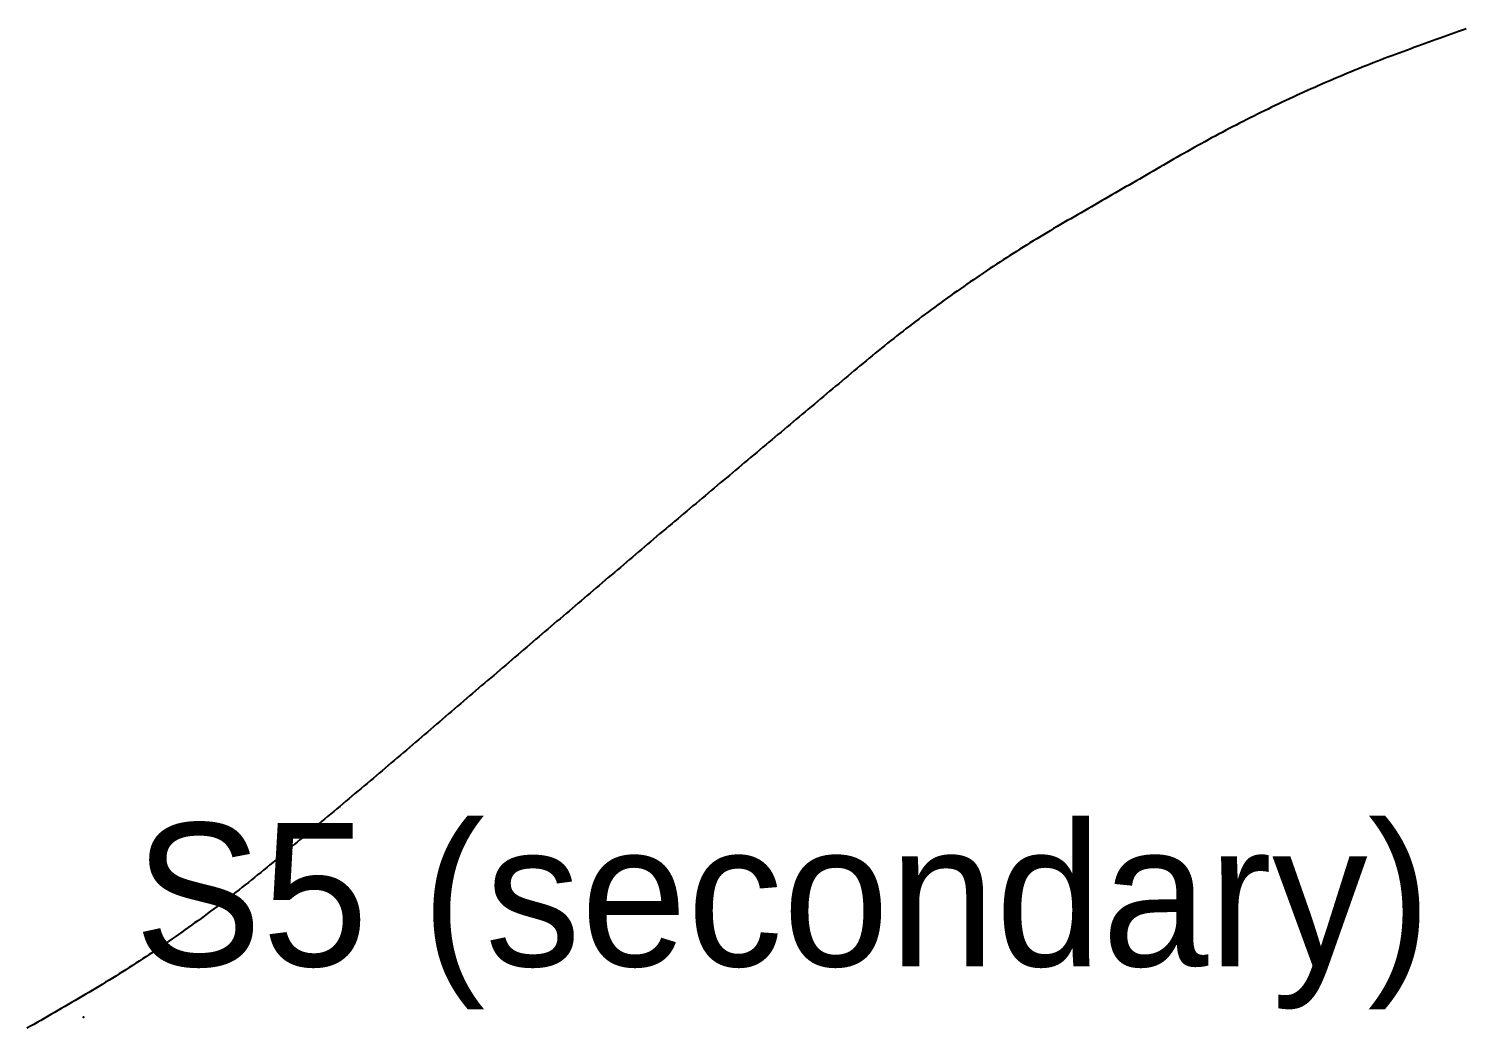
# Model space of a CAD drawing. Header units: metres. Extents: x 457876 to 584660, y 126427 to 241224.
# Drawn here: x 508896 to 517922, y 132025 to 138315 of the extents above; entities that cross this region are included whole.
import ezdxf

# ---------------------------------------------------------------- set-up
doc = ezdxf.new("R2010")
doc.units = ezdxf.units.M
for name, color, linetype in [('AT_GRADE', 3, 'CONTINUOUS'), ('CUTTING', 34, 'CONTINUOUS'), ('EMBANKMENT', 42, 'CONTINUOUS'), ('GROUND_CL', 8, 'CONTINUOUS'), ('RAIL_CL', 1, 'CONTINUOUS'), ('STATIONS', 7, 'CONTINUOUS'), ('VIADUCT', 5, 'CONTINUOUS')]:
    doc.layers.add(name, color=color, linetype=linetype)

msp = doc.modelspace()

# ---------------------------------------------------------------- linework, layer by layer
at = {"layer": 'AT_GRADE'}
for points in [[(517915.964, 138306.773, 82.888), (517892.545, 138298.248, 82.717), (517869.126, 138289.724, 82.545), (517845.708, 138281.199, 82.372), (517822.289, 138272.675, 82.199), (517798.871, 138264.151, 82.024), (517775.453, 138255.626, 81.849), (517752.035, 138247.102, 81.673), (517728.617, 138238.577, 81.496), (517705.199, 138230.053, 81.319), (517681.781, 138221.529, 81.14)], [(516426.413, 137674.599, 70.817), (516404.39, 137662.942, 70.631), (516382.399, 137651.223, 70.446), (516360.44, 137639.444, 70.261), (516338.511, 137627.61, 70.076), (516316.613, 137615.719, 69.892), (516294.751, 137603.762, 69.709), (516272.924, 137591.743, 69.526), (516251.127, 137579.668, 69.343), (516229.365, 137567.531, 69.162), (516207.64, 137555.329, 68.981), (516185.945, 137543.073, 68.8), (516164.277, 137530.769, 68.621), (516142.644, 137518.405, 68.442), (516121.05, 137505.971, 68.264), (516099.469, 137493.518, 68.086), (516077.89, 137481.059, 67.909), (516056.311, 137468.601, 67.734)], [(513495.293, 135664.918, 55.488), (513476.194, 135648.891, 55.46), (513457.097, 135632.863, 55.433), (513438, 135616.834, 55.405), (513418.903, 135600.804, 55.378), (513399.807, 135584.774, 55.352), (513380.712, 135568.742, 55.325), (513361.617, 135552.71, 55.299), (513342.522, 135536.677, 55.273), (513323.428, 135520.643, 55.247), (513304.335, 135504.608, 55.221), (513285.241, 135488.573, 55.195), (513266.149, 135472.536, 55.169), (513247.057, 135456.499, 55.144), (513227.965, 135440.461, 55.118), (513208.873, 135424.423, 55.093), (513189.782, 135408.383, 55.067), (513170.692, 135392.344, 55.041), (513151.601, 135376.303, 55.015)], [(513094.332, 135328.178, 54.937), (513075.243, 135312.136, 54.911), (513056.153, 135296.093, 54.884), (513037.064, 135280.049, 54.857)], [(511005.71, 133549.89, 47.153), (510986.608, 133533.862, 47.029)], [(510910.203, 133469.75, 46.526), (510891.102, 133453.723, 46.399), (510872.001, 133437.695, 46.272), (510852.9, 133421.667, 46.143)]]:
    msp.add_polyline3d(points, dxfattribs=at)
at = {"layer": 'CUTTING'}
for points in [[(517658.364, 138213.005, 80.962), (517634.946, 138204.48, 80.782), (517611.529, 138195.956, 80.602), (517588.112, 138187.432, 80.421), (517564.695, 138178.908, 80.24), (517541.287, 138170.358, 80.057), (517517.906, 138161.737, 79.875), (517494.544, 138153.065, 79.692), (517471.205, 138144.328, 79.508), (517447.892, 138135.524, 79.324), (517424.602, 138126.661, 79.139), (517401.335, 138117.736, 78.954), (517378.091, 138108.753, 78.768), (517354.876, 138099.694, 78.582), (517331.686, 138090.572, 78.395), (517308.522, 138081.385, 78.208), (517285.381, 138072.141, 78.021), (517262.264, 138062.834, 77.833), (517239.175, 138053.46, 77.645), (517216.108, 138044.031, 77.456), (517193.069, 138034.537, 77.268), (517170.057, 138024.975, 77.079), (517147.074, 138015.345, 76.889), (517124.116, 138005.654, 76.7), (517101.183, 137995.905, 76.51), (517078.274, 137986.099, 76.32), (517055.393, 137976.228, 76.13), (517032.543, 137966.287, 75.939), (517009.716, 137956.294, 75.749), (516986.921, 137946.226, 75.558), (516964.152, 137936.099, 75.368), (516941.409, 137925.914, 75.177), (516918.695, 137915.666, 74.986), (516896.011, 137905.352, 74.795), (516873.355, 137894.976, 74.604), (516850.722, 137884.549, 74.413), (516828.12, 137874.056, 74.223), (516805.554, 137863.486, 74.032), (516783.01, 137852.868, 73.841), (516760.5, 137842.179, 73.65), (516738.017, 137831.433, 73.46), (516715.561, 137820.63, 73.269), (516693.136, 137809.765, 73.079), (516670.738, 137798.841, 72.889), (516648.374, 137787.851, 72.699), (516626.036, 137776.807, 72.51), (516603.735, 137765.687, 72.32), (516581.46, 137754.516, 72.131), (516559.218, 137743.279, 71.943), (516537.007, 137731.982, 71.754), (516514.823, 137720.631, 71.566), (516492.671, 137709.217, 71.378), (516470.549, 137697.746, 71.191), (516448.467, 137686.2, 71.004)], [(513017.976, 135264.005, 54.83), (512998.887, 135247.961, 54.803), (512979.798, 135231.917, 54.775), (512960.71, 135215.872, 54.747), (512941.621, 135199.827, 54.718), (512922.532, 135183.782, 54.69), (512903.444, 135167.737, 54.66), (512884.374, 135151.669, 54.631), (512865.332, 135135.568, 54.6), (512846.333, 135119.416, 54.57), (512827.334, 135103.265, 54.538), (512808.335, 135087.113, 54.506), (512789.336, 135070.961, 54.474), (512770.337, 135054.808, 54.441), (512751.338, 135038.656, 54.408), (512732.34, 135022.503, 54.373), (512713.341, 135006.349, 54.338), (512694.343, 134990.195, 54.303), (512675.346, 134974.041, 54.267), (512656.348, 134957.886, 54.23), (512637.351, 134941.73, 54.192), (512618.355, 134925.574, 54.154), (512599.359, 134909.417, 54.114), (512580.363, 134893.26, 54.074), (512561.368, 134877.101, 54.034), (512542.374, 134860.942, 53.992), (512523.38, 134844.782, 53.949), (512504.387, 134828.622, 53.906), (512485.394, 134812.46, 53.862), (512466.403, 134796.297, 53.816), (512447.412, 134780.133, 53.77), (512428.421, 134763.969, 53.723), (512409.432, 134747.803, 53.675), (512390.444, 134731.636, 53.626), (512371.456, 134715.469, 53.577), (512352.469, 134699.3, 53.526), (512333.483, 134683.13, 53.474), (512314.498, 134666.959, 53.421), (512295.514, 134650.786, 53.367), (512276.531, 134634.613, 53.312), (512257.549, 134618.438, 53.256), (512238.568, 134602.263, 53.199), (512219.588, 134586.086, 53.141), (512200.609, 134569.907, 53.082), (512181.631, 134553.728, 53.021), (512162.654, 134537.547, 52.96), (512143.678, 134521.365, 52.898), (512124.703, 134505.182, 52.834), (512105.729, 134488.998, 52.769), (512086.756, 134472.812, 52.704), (512067.785, 134456.625, 52.637), (512048.814, 134440.437, 52.569), (512029.844, 134424.248, 52.499), (512010.876, 134408.058, 52.429), (511991.908, 134391.866, 52.358), (511972.942, 134375.673, 52.285), (511953.976, 134359.479, 52.211), (511935.012, 134343.284, 52.136), (511916.048, 134327.087, 52.06), (511897.086, 134310.89, 51.983), (511878.125, 134294.691, 51.905), (511859.164, 134278.491, 51.825), (511840.205, 134262.291, 51.744), (511821.246, 134246.089, 51.663), (511802.289, 134229.886, 51.58), (511783.332, 134213.682, 51.496), (511764.376, 134197.477, 51.41), (511745.421, 134181.271, 51.324), (511726.468, 134165.064, 51.236), (511707.514, 134148.857, 51.148), (511688.562, 134132.648, 51.058), (511669.611, 134116.438, 50.967), (511650.66, 134100.228, 50.875), (511631.71, 134084.017, 50.782), (511612.761, 134067.805, 50.688), (511593.813, 134051.592, 50.592), (511574.865, 134035.379, 50.496), (511555.918, 134019.165, 50.398), (511536.972, 134002.95, 50.3), (511518.026, 133986.734, 50.2), (511499.081, 133970.519, 50.1), (511480.137, 133954.302, 49.998), (511461.193, 133938.085, 49.895), (511442.249, 133921.867, 49.791), (511423.306, 133905.649, 49.687), (511404.364, 133889.431, 49.581), (511385.422, 133873.212, 49.474), (511366.48, 133856.993, 49.366), (511347.539, 133840.773, 49.258), (511328.598, 133824.553, 49.148), (511309.658, 133808.333, 49.037), (511290.718, 133792.113, 48.926), (511271.778, 133775.892, 48.814), (511252.838, 133759.672, 48.7), (511233.899, 133743.451, 48.586), (511214.96, 133727.23, 48.471), (511196.021, 133711.009, 48.355), (511177.082, 133694.788, 48.238), (511158.143, 133678.567, 48.121), (511139.201, 133662.35, 48.003), (511120.22, 133646.179, 47.883), (511101.181, 133630.076, 47.764), (511082.113, 133614.007, 47.643), (511063.015, 133597.975, 47.522), (511043.913, 133581.946, 47.399), (511024.811, 133565.918, 47.277)], [(510967.507, 133517.834, 46.904), (510948.406, 133501.806, 46.779), (510929.304, 133485.778, 46.653)]]:
    msp.add_polyline3d(points, dxfattribs=at)
at = {"layer": 'EMBANKMENT'}
for points in [[(516034.732, 137456.142, 67.559), (516013.153, 137443.684, 67.384), (515991.574, 137431.226, 67.211), (515969.995, 137418.767, 67.039), (515948.416, 137406.309, 66.867), (515926.837, 137393.85, 66.696), (515905.257, 137381.392, 66.527), (515883.678, 137368.933, 66.358), (515862.099, 137356.475, 66.19), (515840.52, 137344.017, 66.023), (515818.941, 137331.558, 65.857), (515797.362, 137319.099, 65.693), (515775.783, 137306.64, 65.529), (515754.204, 137294.181, 65.366), (515732.625, 137281.722, 65.205), (515711.046, 137269.264, 65.044), (515689.467, 137256.805, 64.885), (515667.887, 137244.346, 64.727), (515646.308, 137231.887, 64.57), (515624.729, 137219.428, 64.414), (515603.149, 137206.969, 64.259), (515581.57, 137194.51, 64.106), (515559.99, 137182.051, 63.954), (515538.411, 137169.591, 63.803), (515516.831, 137157.132, 63.653), (515495.251, 137144.673, 63.504), (515473.672, 137132.213, 63.357), (515452.094, 137119.75, 63.211), (515430.517, 137107.286, 63.067), (515408.957, 137094.792, 62.923), (515387.423, 137082.253, 62.781), (515365.929, 137069.646, 62.64), (515344.466, 137056.984, 62.501), (515323.038, 137044.264, 62.363), (515301.647, 137031.48, 62.227)], [(515026.771, 136860.05, 60.58), (515005.885, 136846.455, 60.464), (514985.039, 136832.798, 60.349), (514964.221, 136819.097, 60.235)], [(514799.063, 136707.421, 59.381), (514778.594, 136693.204, 59.28), (514758.16, 136678.935, 59.182), (514737.77, 136664.606, 59.085), (514717.415, 136650.225, 58.989), (514697.097, 136635.792, 58.895), (514676.821, 136621.3, 58.802), (514656.589, 136606.747, 58.711)], [(514476.276, 136473.335, 57.956), (514456.442, 136458.242, 57.879), (514436.654, 136443.089, 57.804), (514416.916, 136427.87, 57.73), (514397.206, 136412.615, 57.657), (514377.543, 136397.299, 57.586), (514357.924, 136381.927, 57.516), (514338.341, 136366.509, 57.447), (514318.799, 136351.038, 57.38), (514299.306, 136335.506, 57.314), (514279.847, 136319.931, 57.25), (514260.432, 136304.3, 57.186), (514241.068, 136288.607, 57.124), (514221.75, 136272.857, 57.063), (514202.47, 136257.06, 57.004), (514183.227, 136241.218, 56.945), (514164.029, 136225.321, 56.888), (514144.875, 136209.37, 56.832), (514125.759, 136193.375, 56.777), (514106.651, 136177.37, 56.724), (514087.543, 136161.364, 56.671), (514068.435, 136145.357, 56.62), (514049.327, 136129.351, 56.569), (514030.219, 136113.344, 56.52), (514011.111, 136097.337, 56.472), (513992.003, 136081.33, 56.425), (513972.895, 136065.322, 56.379), (513953.787, 136049.314, 56.333), (513934.679, 136033.305, 56.289), (513915.572, 136017.296, 56.246), (513896.464, 136001.287, 56.204), (513877.357, 135985.276, 56.162), (513858.25, 135969.266, 56.122), (513839.144, 135953.254, 56.082), (513820.037, 135937.242, 56.043), (513800.931, 135921.229, 56.005), (513781.826, 135905.216, 55.968), (513762.72, 135889.202, 55.932), (513743.615, 135873.187, 55.896), (513724.511, 135857.171, 55.861), (513705.407, 135841.155, 55.827), (513686.303, 135825.138, 55.793), (513667.2, 135809.12, 55.76), (513648.097, 135793.101, 55.728), (513628.995, 135777.081, 55.696), (513609.893, 135761.06, 55.665), (513590.791, 135745.039, 55.634), (513571.691, 135729.016, 55.604), (513552.59, 135712.993, 55.575), (513533.491, 135696.969, 55.545), (513514.391, 135680.944, 55.517)], [(513132.511, 135360.262, 54.99), (513113.421, 135344.22, 54.964)], [(510833.799, 133405.64, 46.015), (510814.698, 133389.612, 45.886), (510795.598, 133373.585, 45.756), (510776.497, 133357.557, 45.626), (510757.397, 133341.53, 45.495), (510738.296, 133325.503, 45.364), (510719.196, 133309.476, 45.233), (510700.095, 133293.449, 45.101), (510680.995, 133277.422, 44.969), (510661.895, 133261.395, 44.837), (510642.795, 133245.368, 44.704), (510623.695, 133229.341, 44.571), (510604.595, 133213.314, 44.438), (510585.495, 133197.287, 44.304), (510566.395, 133181.261, 44.17), (510547.295, 133165.234, 44.037), (510528.195, 133149.208, 43.902), (510509.096, 133133.182, 43.768), (510489.996, 133117.155, 43.634), (510470.894, 133101.132, 43.499), (510451.764, 133085.141, 43.364), (510432.602, 133069.19, 43.23), (510413.397, 133053.291, 43.095), (510394.15, 133037.442, 42.96), (510374.864, 133021.641, 42.825), (510355.534, 133005.893, 42.69), (510336.162, 132990.198, 42.555), (510316.739, 132974.565, 42.42), (510297.272, 132958.988, 42.286), (510277.771, 132943.452, 42.151), (510258.225, 132927.973, 42.016), (510238.637, 132912.548, 41.882), (510219.007, 132897.176, 41.747), (510199.333, 132881.861, 41.613), (510179.618, 132866.598, 41.479), (510159.866, 132851.383, 41.345), (510140.068, 132836.228, 41.212), (510120.23, 132821.126, 41.078), (510100.343, 132806.087, 40.945), (510080.421, 132791.095, 40.812), (510060.462, 132776.153, 40.679), (510040.457, 132761.271, 40.547), (510020.417, 132746.438, 40.415), (510000.325, 132731.673, 40.283), (509980.199, 132716.957, 40.152), (509960.028, 132702.301, 40.021), (509939.824, 132687.691, 39.89), (509919.581, 132673.134, 39.76), (509899.297, 132658.635, 39.63), (509878.974, 132644.192, 39.501), (509858.608, 132629.808, 39.372), (509838.206, 132615.475, 39.244), (509817.755, 132601.213, 39.116), (509797.273, 132586.994, 38.988), (509776.752, 132572.833, 38.861), (509756.192, 132558.729, 38.735), (509735.594, 132544.682, 38.609), (509714.956, 132530.691, 38.484), (509694.284, 132516.753, 38.359), (509673.581, 132502.86, 38.235), (509652.825, 132489.047, 38.111), (509632.033, 132475.288, 37.988), (509611.206, 132461.581, 37.866), (509590.346, 132447.927, 37.744), (509569.447, 132434.331, 37.623), (509548.51, 132420.795, 37.503), (509527.538, 132407.312, 37.383), (509506.525, 132393.894, 37.264), (509485.474, 132380.536, 37.146), (509464.393, 132367.224, 37.028), (509443.272, 132353.977, 36.911), (509422.117, 132340.785, 36.795), (509400.925, 132327.651, 36.68), (509379.694, 132314.582, 36.565), (509358.428, 132301.569, 36.451), (509337.13, 132288.609, 36.338), (509315.794, 132275.711, 36.226), (509294.425, 132262.868, 36.114), (509273.02, 132250.086, 36.003), (509251.58, 132237.362, 35.893), (509230.106, 132224.696, 35.784), (509208.596, 132212.091, 35.676), (509187.054, 132199.54, 35.569), (509165.482, 132187.043, 35.462), (509143.892, 132174.576, 35.356), (509122.302, 132162.108, 35.251), (509100.711, 132149.641, 35.147), (509079.12, 132137.175, 35.044), (509057.529, 132124.709, 34.942), (509035.938, 132112.243, 34.841), (509014.347, 132099.777, 34.74), (508992.755, 132087.311, 34.641), (508971.164, 132074.845, 34.542), (508949.572, 132062.379, 34.444), (508927.981, 132049.912, 34.348), (508906.389, 132037.446, 34.252)]]:
    msp.add_polyline3d(points, dxfattribs=at)
at = {"layer": 'GROUND_CL'}
msp.add_polyline3d([(517939.383, 138315.297, 79.775), (517915.964, 138306.773, 80), (517892.545, 138298.248, 80), (517869.126, 138289.724, 80), (517845.708, 138281.199, 80), (517822.289, 138272.675, 80), (517798.871, 138264.151, 80), (517775.453, 138255.626, 80), (517752.035, 138247.102, 80), (517728.617, 138238.577, 80), (517705.199, 138230.053, 81.254), (517681.781, 138221.529, 83.425), (517658.364, 138213.005, 85.456), (517634.946, 138204.48, 87.348), (517611.529, 138195.956, 88.602), (517588.112, 138187.432, 88.58), (517564.695, 138178.908, 88.649), (517541.287, 138170.358, 88.806), (517517.906, 138161.737, 89.051), (517494.544, 138153.065, 89.109), (517471.205, 138144.328, 89.201), (517447.892, 138135.524, 89.342), (517424.602, 138126.661, 89.542), (517401.335, 138117.736, 89.666), (517378.091, 138108.753, 89.761), (517354.876, 138099.694, 89.854), (517331.686, 138090.572, 89.947), (517308.522, 138081.385, 90.244), (517285.381, 138072.141, 90.907), (517262.264, 138062.834, 91.669), (517239.175, 138053.46, 92.533), (517216.108, 138044.031, 93.422), (517193.069, 138034.537, 93.624), (517170.057, 138024.975, 93.91), (517147.074, 138015.345, 94.021), (517124.116, 138005.654, 93.957), (517101.183, 137995.905, 93.787), (517078.274, 137986.099, 93.568), (517055.393, 137976.228, 93.289), (517032.543, 137966.287, 92.95), (517009.716, 137956.294, 92.61), (516986.921, 137946.226, 92.337), (516964.152, 137936.099, 92.031), (516941.409, 137925.914, 91.657), (516918.695, 137915.666, 91.279), (516896.011, 137905.352, 90.993), (516873.355, 137894.976, 90.707), (516850.722, 137884.549, 90.419), (516828.12, 137874.056, 90.13), (516805.554, 137863.486, 89.418), (516783.01, 137852.868, 88.364), (516760.5, 137842.179, 87.302), (516738.017, 137831.433, 86.169), (516715.561, 137820.63, 84.967), (516693.136, 137809.765, 84.017), (516670.738, 137798.841, 83.045), (516648.374, 137787.851, 82.053), (516626.036, 137776.807, 81.039), (516603.735, 137765.687, 80.478), (516581.46, 137754.516, 80.234), (516559.218, 137743.279, 80.06), (516537.007, 137731.982, 79.508), (516514.823, 137720.631, 78.302), (516492.671, 137709.217, 77.161), (516470.549, 137697.746, 76.014), (516448.467, 137686.2, 74.859), (516426.413, 137674.599, 73.699), (516404.39, 137662.942, 72.187), (516382.399, 137651.223, 70.876), (516360.44, 137639.444, 70.078), (516338.511, 137627.61, 70.795), (516316.613, 137615.719, 72.157), (516294.751, 137603.762, 72.595), (516272.924, 137591.743, 72.516), (516251.127, 137579.668, 71.915), (516229.365, 137567.531, 70.791), (516207.64, 137555.329, 69.576), (516185.945, 137543.073, 68.752), (516164.277, 137530.769, 68.092), (516142.644, 137518.405, 67.679), (516121.05, 137505.971, 67.474), (516099.469, 137493.518, 66.714), (516077.89, 137481.059, 65.843), (516056.311, 137468.601, 64.969), (516034.732, 137456.142, 64.092), (516013.153, 137443.684, 63.345), (515991.574, 137431.226, 62.812), (515969.995, 137418.767, 62.066), (515948.416, 137406.309, 61.254), (515926.837, 137393.85, 60.376), (515905.257, 137381.392, 59.63), (515883.678, 137368.933, 59.075), (515862.099, 137356.475, 58.602), (515840.52, 137344.017, 58.212), (515818.941, 137331.558, 57.946), (515797.362, 137319.099, 57.58), (515775.783, 137306.64, 57.17), (515754.204, 137294.181, 56.72), (515732.625, 137281.722, 56.232), (515711.046, 137269.264, 55.727), (515689.467, 137256.805, 55.232), (515667.887, 137244.346, 54.7), (515646.308, 137231.887, 54.12), (515624.729, 137219.428, 53.501), (515603.149, 137206.969, 52.862), (515581.57, 137194.51, 52.191), (515559.99, 137182.051, 51.482), (515538.411, 137169.591, 50.736), (515516.831, 137157.132, 49.926), (515495.251, 137144.673, 48.778), (515473.672, 137132.213, 47.9), (515452.094, 137119.75, 47.29), (515430.517, 137107.286, 46.949), (515408.957, 137094.792, 46.673), (515387.423, 137082.253, 46.183), (515365.929, 137069.646, 45.682), (515344.466, 137056.984, 45.169), (515323.038, 137044.264, 44.644), (515301.647, 137031.48, 44.39), (515280.286, 137018.648, 44.076), (515258.962, 137005.753, 43.749), (515237.676, 136992.795, 43.41), (515216.422, 136979.784, 43.051), (515195.206, 136966.711, 42.563), (515174.028, 136953.575, 41.983), (515152.884, 136940.384, 41.311), (515131.772, 136927.143, 41.017), (515110.698, 136913.841, 41.18), (515089.657, 136900.486, 41.742), (515068.655, 136887.069, 42.234), (515047.701, 136873.58, 42.656), (515026.771, 136860.05, 43.007), (515005.885, 136846.455, 43.014), (514985.039, 136832.798, 42.722), (514964.221, 136819.097, 42.27), (514943.435, 136805.348, 41.465), (514922.696, 136791.528, 40.307), (514901.999, 136777.645, 40), (514881.337, 136763.711, 40), (514860.715, 136749.717, 40), (514840.126, 136735.674, 40.127), (514819.574, 136721.578, 40.908), (514799.063, 136707.421, 41.506), (514778.594, 136693.204, 41.924), (514758.16, 136678.935, 42.158), (514737.77, 136664.606, 42.207), (514717.415, 136650.225, 42.077), (514697.097, 136635.792, 41.913), (514676.821, 136621.3, 41.557), (514656.589, 136606.747, 41.109), (514636.395, 136592.141, 40.57), (514616.234, 136577.488, 40), (514596.118, 136562.774, 40), (514576.043, 136548.004, 40), (514556.008, 136533.18, 40), (514536.016, 136518.298, 40), (514516.065, 136503.361, 40), (514496.152, 136488.373, 40), (514476.276, 136473.335, 40), (514456.442, 136458.242, 40), (514436.654, 136443.089, 40), (514416.916, 136427.87, 40), (514397.206, 136412.615, 40), (514377.543, 136397.299, 40), (514357.924, 136381.927, 40), (514338.341, 136366.509, 40), (514318.799, 136351.038, 40), (514299.306, 136335.506, 40), (514279.847, 136319.931, 40), (514260.432, 136304.3, 40), (514241.068, 136288.607, 40), (514221.75, 136272.857, 40), (514202.47, 136257.06, 40.452), (514183.227, 136241.218, 40.902), (514164.029, 136225.321, 41.195), (514144.875, 136209.37, 41.324), (514125.759, 136193.375, 41.297), (514106.651, 136177.37, 41.143), (514087.543, 136161.364, 40.824), (514068.435, 136145.357, 40.315), (514049.327, 136129.351, 40), (514030.219, 136113.344, 40), (514011.111, 136097.337, 40.556), (513992.003, 136081.33, 41.874), (513972.895, 136065.322, 42.885), (513953.787, 136049.314, 43.591), (513934.679, 136033.305, 43.99), (513915.572, 136017.296, 44.084), (513896.464, 136001.287, 43.872), (513877.357, 135985.276, 43.354), (513858.25, 135969.266, 42.53), (513839.144, 135953.254, 41.4), (513820.037, 135937.242, 40), (513800.931, 135921.229, 40.107), (513781.826, 135905.216, 40.446), (513762.72, 135889.202, 41.019), (513743.615, 135873.187, 41.824), (513724.511, 135857.171, 42.862), (513705.407, 135841.155, 44.47), (513686.303, 135825.138, 45.891), (513667.2, 135809.12, 47.153), (513648.097, 135793.101, 48.328), (513628.995, 135777.081, 49.416), (513609.893, 135761.06, 50.273), (513590.791, 135745.039, 50.909), (513571.691, 135729.016, 51.413), (513552.59, 135712.993, 51.646), (513533.491, 135696.969, 51.674), (513514.391, 135680.944, 51.76), (513495.293, 135664.918, 52.981), (513476.194, 135648.891, 54.407), (513457.097, 135632.863, 55.809), (513438, 135616.834, 56.344), (513418.903, 135600.804, 56.267), (513399.807, 135584.774, 55.682), (513380.712, 135568.742, 55.687), (513361.617, 135552.71, 56.304), (513342.522, 135536.677, 57.485), (513323.428, 135520.643, 57.859), (513304.335, 135504.608, 56.893), (513285.241, 135488.573, 55.782), (513266.149, 135472.536, 54.932), (513247.057, 135456.499, 54.343), (513227.965, 135440.461, 54.014), (513208.873, 135424.423, 53.981), (513189.782, 135408.383, 53.586), (513170.692, 135392.344, 53.02), (513151.601, 135376.303, 52.284), (513132.511, 135360.262, 51.378), (513113.421, 135344.22, 50.673), (513094.332, 135328.178, 52.019), (513075.243, 135312.136, 53.918), (513056.153, 135296.093, 55.748), (513037.064, 135280.049, 57.509), (513017.976, 135264.005, 59.196), (512998.887, 135247.961, 60.012), (512979.798, 135231.917, 60.605), (512960.71, 135215.872, 60.953), (512941.621, 135199.827, 61.331), (512922.532, 135183.782, 61.739), (512903.444, 135167.737, 62.326), (512884.374, 135151.669, 62.985), (512865.332, 135135.568, 63.64), (512846.333, 135119.416, 64.086), (512827.334, 135103.265, 64.505), (512808.335, 135087.113, 65.147), (512789.336, 135070.961, 66.061), (512770.337, 135054.808, 67.032), (512751.338, 135038.656, 68.061), (512732.34, 135022.503, 67.783), (512713.341, 135006.349, 66.948), (512694.343, 134990.195, 65.821), (512675.346, 134974.041, 65.001), (512656.348, 134957.886, 64.488), (512637.351, 134941.73, 64.282), (512618.355, 134925.574, 64.385), (512599.359, 134909.417, 64.263), (512580.363, 134893.26, 63.832), (512561.368, 134877.101, 63.095), (512542.374, 134860.942, 62.05), (512523.38, 134844.782, 60.699), (512504.387, 134828.622, 61.338), (512485.394, 134812.46, 63.063), (512466.403, 134796.297, 64.634), (512447.412, 134780.133, 66.051), (512428.421, 134763.969, 67.315), (512409.432, 134747.803, 67.949), (512390.444, 134731.636, 68.299), (512371.456, 134715.469, 68.961), (512352.469, 134699.3, 69.47), (512333.483, 134683.13, 69.825), (512314.498, 134666.959, 70.187), (512295.514, 134650.786, 71.18), (512276.531, 134634.613, 72.22), (512257.549, 134618.438, 73.389), (512238.568, 134602.263, 74.473), (512219.588, 134586.086, 75.473), (512200.609, 134569.907, 76.398), (512181.631, 134553.728, 77.286), (512162.654, 134537.547, 78.138), (512143.678, 134521.365, 78.942), (512124.703, 134505.182, 79.729), (512105.729, 134488.998, 80), (512086.756, 134472.812, 80), (512067.785, 134456.625, 80), (512048.814, 134440.437, 80), (512029.844, 134424.248, 80), (512010.876, 134408.058, 80), (511991.908, 134391.866, 80), (511972.942, 134375.673, 80), (511953.976, 134359.479, 80), (511935.012, 134343.284, 80), (511916.048, 134327.087, 79.615), (511897.086, 134310.89, 78.016), (511878.125, 134294.691, 76.313), (511859.164, 134278.491, 74.507), (511840.205, 134262.291, 72.599), (511821.246, 134246.089, 70.587), (511802.289, 134229.886, 69.84), (511783.332, 134213.682, 69.71), (511764.376, 134197.477, 69.647), (511745.421, 134181.271, 69.652), (511726.468, 134165.064, 69.724), (511707.514, 134148.857, 69.5), (511688.562, 134132.648, 69.109), (511669.611, 134116.438, 68.996), (511650.66, 134100.228, 68.895), (511631.71, 134084.017, 68.806), (511612.761, 134067.805, 68.811), (511593.813, 134051.592, 69.28), (511574.865, 134035.379, 70.014), (511555.918, 134019.165, 70.094), (511536.972, 134002.95, 70.13), (511518.026, 133986.734, 70.122), (511499.081, 133970.519, 70.13), (511480.137, 133954.302, 70.124), (511461.193, 133938.085, 70.103), (511442.249, 133921.867, 70.049), (511423.306, 133905.649, 70.009), (511404.364, 133889.431, 70), (511385.422, 133873.212, 70), (511366.48, 133856.993, 70), (511347.539, 133840.773, 70), (511328.598, 133824.553, 69.183), (511309.658, 133808.333, 67.706), (511290.718, 133792.113, 65.852), (511271.778, 133775.892, 64.305), (511252.838, 133759.672, 63.063), (511233.899, 133743.451, 62.126), (511214.96, 133727.23, 61.454), (511196.021, 133711.009, 60.958), (511177.082, 133694.788, 60.565), (511158.143, 133678.567, 60.275), (511139.201, 133662.35, 60.088), (511120.22, 133646.179, 60.003), (511101.181, 133630.076, 57.841), (511082.113, 133614.007, 55.27), (511063.015, 133597.975, 53.158), (511043.913, 133581.946, 51.505), (511024.811, 133565.918, 50.311), (511005.71, 133549.89, 49.848), (510986.608, 133533.862, 50), (510967.507, 133517.834, 50), (510948.406, 133501.806, 50), (510929.304, 133485.778, 50), (510910.203, 133469.75, 49.213), (510891.102, 133453.723, 47.303), (510872.001, 133437.695, 45.393), (510852.9, 133421.667, 43.482), (510833.799, 133405.64, 41.572), (510814.698, 133389.612, 39.662), (510795.598, 133373.585, 37.752), (510776.497, 133357.557, 35.842), (510757.397, 133341.53, 33.932), (510738.296, 133325.503, 32.988), (510719.196, 133309.476, 32.894), (510700.095, 133293.449, 33.622), (510680.995, 133277.422, 33.787), (510661.895, 133261.395, 33.34), (510642.795, 133245.368, 32.28), (510623.695, 133229.341, 30.515), (510604.595, 133213.314, 29.996), (510585.495, 133197.287, 29.983), (510566.395, 133181.261, 29.961), (510547.295, 133165.234, 29.932), (510528.195, 133149.208, 29.895), (510509.096, 133133.182, 29.86), (510489.996, 133117.155, 29.799), (510470.894, 133101.132, 29.711), (510451.764, 133085.141, 29.597), (510432.602, 133069.19, 29.457), (510413.397, 133053.291, 29.28), (510394.15, 133037.442, 29.039), (510374.864, 133021.641, 28.81), (510355.534, 133005.893, 28.552), (510336.162, 132990.198, 28.265), (510316.739, 132974.565, 27.94), (510297.272, 132958.988, 27.41), (510277.771, 132943.452, 26.803), (510258.225, 132927.973, 26.353), (510238.637, 132912.548, 26.074), (510219.007, 132897.176, 25.849), (510199.333, 132881.861, 25.394), (510179.618, 132866.598, 25.166), (510159.866, 132851.383, 25.182), (510140.068, 132836.228, 25.411), (510120.23, 132821.126, 25.455), (510100.343, 132806.087, 25.98), (510080.421, 132791.095, 26.493), (510060.462, 132776.153, 26.937), (510040.457, 132761.271, 27.313), (510020.417, 132746.438, 27.62), (510000.325, 132731.673, 27.882), (509980.199, 132716.957, 28.115), (509960.028, 132702.301, 28.328), (509939.824, 132687.691, 28.522), (509919.581, 132673.134, 28.697), (509899.297, 132658.635, 28.84), (509878.974, 132644.192, 28.969), (509858.608, 132629.808, 29.098), (509838.206, 132615.475, 29.231), (509817.755, 132601.213, 29.361), (509797.273, 132586.994, 29.476), (509776.752, 132572.833, 29.603), (509756.192, 132558.729, 29.742), (509735.594, 132544.682, 29.893), (509714.956, 132530.691, 29.999), (509694.284, 132516.753, 29.966), (509673.581, 132502.86, 29.893), (509652.825, 132489.047, 29.781), (509632.033, 132475.288, 29.63), (509611.206, 132461.581, 29.303), (509590.346, 132447.927, 28.755), (509569.447, 132434.331, 28.357), (509548.51, 132420.795, 28.226), (509527.538, 132407.312, 28.211), (509506.525, 132393.894, 28.035), (509485.474, 132380.536, 27.677), (509464.393, 132367.224, 27.343), (509443.272, 132353.977, 27.031), (509422.117, 132340.785, 26.743), (509400.925, 132327.651, 26.465), (509379.694, 132314.582, 26.189), (509358.428, 132301.569, 25.914), (509337.13, 132288.609, 25.64), (509315.794, 132275.711, 25.388), (509294.425, 132262.868, 25.366), (509273.02, 132250.086, 25.428), (509251.58, 132237.362, 25.572), (509230.106, 132224.696, 25.548), (509208.596, 132212.091, 25.744), (509187.054, 132199.54, 26.156), (509165.482, 132187.043, 26.55), (509143.892, 132174.576, 26.927), (509122.302, 132162.108, 27.289), (509100.711, 132149.641, 27.726), (509079.12, 132137.175, 28.17), (509057.529, 132124.709, 28.51), (509035.938, 132112.243, 28.819), (509014.347, 132099.777, 29.116), (508992.755, 132087.311, 29.452), (508971.164, 132074.845, 29.708), (508949.572, 132062.379, 29.885), (508927.981, 132049.912, 29.982), (508906.389, 132037.446, 30.433), (508884.798, 132024.98, 31.994)], dxfattribs=at)
at = {"layer": 'RAIL_CL'}
msp.add_polyline3d([(517939.383, 138315.297, 83.059), (517915.964, 138306.773, 82.888), (517892.545, 138298.248, 82.717), (517869.126, 138289.724, 82.545), (517845.708, 138281.199, 82.372), (517822.289, 138272.675, 82.199), (517798.871, 138264.151, 82.024), (517775.453, 138255.626, 81.849), (517752.035, 138247.102, 81.673), (517728.617, 138238.577, 81.496), (517705.199, 138230.053, 81.319), (517681.781, 138221.529, 81.14), (517658.364, 138213.005, 80.962), (517634.946, 138204.48, 80.782), (517611.529, 138195.956, 80.602), (517588.112, 138187.432, 80.421), (517564.695, 138178.908, 80.24), (517541.287, 138170.358, 80.057), (517517.906, 138161.737, 79.875), (517494.544, 138153.065, 79.692), (517471.205, 138144.328, 79.508), (517447.892, 138135.524, 79.324), (517424.602, 138126.661, 79.139), (517401.335, 138117.736, 78.954), (517378.091, 138108.753, 78.768), (517354.876, 138099.694, 78.582), (517331.686, 138090.572, 78.395), (517308.522, 138081.385, 78.208), (517285.381, 138072.141, 78.021), (517262.264, 138062.834, 77.833), (517239.175, 138053.46, 77.645), (517216.108, 138044.031, 77.456), (517193.069, 138034.537, 77.268), (517170.057, 138024.975, 77.079), (517147.074, 138015.345, 76.889), (517124.116, 138005.654, 76.7), (517101.183, 137995.905, 76.51), (517078.274, 137986.099, 76.32), (517055.393, 137976.228, 76.13), (517032.543, 137966.287, 75.939), (517009.716, 137956.294, 75.749), (516986.921, 137946.226, 75.558), (516964.152, 137936.099, 75.368), (516941.409, 137925.914, 75.177), (516918.695, 137915.666, 74.986), (516896.011, 137905.352, 74.795), (516873.355, 137894.976, 74.604), (516850.722, 137884.549, 74.413), (516828.12, 137874.056, 74.223), (516805.554, 137863.486, 74.032), (516783.01, 137852.868, 73.841), (516760.5, 137842.179, 73.65), (516738.017, 137831.433, 73.46), (516715.561, 137820.63, 73.269), (516693.136, 137809.765, 73.079), (516670.738, 137798.841, 72.889), (516648.374, 137787.851, 72.699), (516626.036, 137776.807, 72.51), (516603.735, 137765.687, 72.32), (516581.46, 137754.516, 72.131), (516559.218, 137743.279, 71.943), (516537.007, 137731.982, 71.754), (516514.823, 137720.631, 71.566), (516492.671, 137709.217, 71.378), (516470.549, 137697.746, 71.191), (516448.467, 137686.2, 71.004), (516426.413, 137674.599, 70.817), (516404.39, 137662.942, 70.631), (516382.399, 137651.223, 70.446), (516360.44, 137639.444, 70.261), (516338.511, 137627.61, 70.076), (516316.613, 137615.719, 69.892), (516294.751, 137603.762, 69.709), (516272.924, 137591.743, 69.526), (516251.127, 137579.668, 69.343), (516229.365, 137567.531, 69.162), (516207.64, 137555.329, 68.981), (516185.945, 137543.073, 68.8), (516164.277, 137530.769, 68.621), (516142.644, 137518.405, 68.442), (516121.05, 137505.971, 68.264), (516099.469, 137493.518, 68.086), (516077.89, 137481.059, 67.909), (516056.311, 137468.601, 67.734), (516034.732, 137456.142, 67.559), (516013.153, 137443.684, 67.384), (515991.574, 137431.226, 67.211), (515969.995, 137418.767, 67.039), (515948.416, 137406.309, 66.867), (515926.837, 137393.85, 66.696), (515905.257, 137381.392, 66.527), (515883.678, 137368.933, 66.358), (515862.099, 137356.475, 66.19), (515840.52, 137344.017, 66.023), (515818.941, 137331.558, 65.857), (515797.362, 137319.099, 65.693), (515775.783, 137306.64, 65.529), (515754.204, 137294.181, 65.366), (515732.625, 137281.722, 65.205), (515711.046, 137269.264, 65.044), (515689.467, 137256.805, 64.885), (515667.887, 137244.346, 64.727), (515646.308, 137231.887, 64.57), (515624.729, 137219.428, 64.414), (515603.149, 137206.969, 64.259), (515581.57, 137194.51, 64.106), (515559.99, 137182.051, 63.954), (515538.411, 137169.591, 63.803), (515516.831, 137157.132, 63.653), (515495.251, 137144.673, 63.504), (515473.672, 137132.213, 63.357), (515452.094, 137119.75, 63.211), (515430.517, 137107.286, 63.067), (515408.957, 137094.792, 62.923), (515387.423, 137082.253, 62.781), (515365.929, 137069.646, 62.64), (515344.466, 137056.984, 62.501), (515323.038, 137044.264, 62.363), (515301.647, 137031.48, 62.227), (515280.286, 137018.648, 62.091), (515258.962, 137005.753, 61.958), (515237.676, 136992.795, 61.825), (515216.422, 136979.784, 61.694), (515195.206, 136966.711, 61.565), (515174.028, 136953.575, 61.436), (515152.884, 136940.384, 61.31), (515131.772, 136927.143, 61.185), (515110.698, 136913.841, 61.061), (515089.657, 136900.486, 60.938), (515068.655, 136887.069, 60.817), (515047.701, 136873.58, 60.698), (515026.771, 136860.05, 60.58), (515005.885, 136846.455, 60.464), (514985.039, 136832.798, 60.349), (514964.221, 136819.097, 60.235), (514943.435, 136805.348, 60.123), (514922.696, 136791.528, 60.012), (514901.999, 136777.645, 59.903), (514881.337, 136763.711, 59.796), (514860.715, 136749.717, 59.69), (514840.126, 136735.674, 59.585), (514819.574, 136721.578, 59.482), (514799.063, 136707.421, 59.381), (514778.594, 136693.204, 59.28), (514758.16, 136678.935, 59.182), (514737.77, 136664.606, 59.085), (514717.415, 136650.225, 58.989), (514697.097, 136635.792, 58.895), (514676.821, 136621.3, 58.802), (514656.589, 136606.747, 58.711), (514636.395, 136592.141, 58.621), (514616.234, 136577.488, 58.533), (514596.118, 136562.774, 58.446), (514576.043, 136548.004, 58.361), (514556.008, 136533.18, 58.277), (514536.016, 136518.298, 58.195), (514516.065, 136503.361, 58.114), (514496.152, 136488.373, 58.034), (514476.276, 136473.335, 57.956), (514456.442, 136458.242, 57.879), (514436.654, 136443.089, 57.804), (514416.916, 136427.87, 57.73), (514397.206, 136412.615, 57.657), (514377.543, 136397.299, 57.586), (514357.924, 136381.927, 57.516), (514338.341, 136366.509, 57.447), (514318.799, 136351.038, 57.38), (514299.306, 136335.506, 57.314), (514279.847, 136319.931, 57.25), (514260.432, 136304.3, 57.186), (514241.068, 136288.607, 57.124), (514221.75, 136272.857, 57.063), (514202.47, 136257.06, 57.004), (514183.227, 136241.218, 56.945), (514164.029, 136225.321, 56.888), (514144.875, 136209.37, 56.832), (514125.759, 136193.375, 56.777), (514106.651, 136177.37, 56.724), (514087.543, 136161.364, 56.671), (514068.435, 136145.357, 56.62), (514049.327, 136129.351, 56.569), (514030.219, 136113.344, 56.52), (514011.111, 136097.337, 56.472), (513992.003, 136081.33, 56.425), (513972.895, 136065.322, 56.379), (513953.787, 136049.314, 56.333), (513934.679, 136033.305, 56.289), (513915.572, 136017.296, 56.246), (513896.464, 136001.287, 56.204), (513877.357, 135985.276, 56.162), (513858.25, 135969.266, 56.122), (513839.144, 135953.254, 56.082), (513820.037, 135937.242, 56.043), (513800.931, 135921.229, 56.005), (513781.826, 135905.216, 55.968), (513762.72, 135889.202, 55.932), (513743.615, 135873.187, 55.896), (513724.511, 135857.171, 55.861), (513705.407, 135841.155, 55.827), (513686.303, 135825.138, 55.793), (513667.2, 135809.12, 55.76), (513648.097, 135793.101, 55.728), (513628.995, 135777.081, 55.696), (513609.893, 135761.06, 55.665), (513590.791, 135745.039, 55.634), (513571.691, 135729.016, 55.604), (513552.59, 135712.993, 55.575), (513533.491, 135696.969, 55.545), (513514.391, 135680.944, 55.517), (513495.293, 135664.918, 55.488), (513476.194, 135648.891, 55.46), (513457.097, 135632.863, 55.433), (513438, 135616.834, 55.405), (513418.903, 135600.804, 55.378), (513399.807, 135584.774, 55.352), (513380.712, 135568.742, 55.325), (513361.617, 135552.71, 55.299), (513342.522, 135536.677, 55.273), (513323.428, 135520.643, 55.247), (513304.335, 135504.608, 55.221), (513285.241, 135488.573, 55.195), (513266.149, 135472.536, 55.169), (513247.057, 135456.499, 55.144), (513227.965, 135440.461, 55.118), (513208.873, 135424.423, 55.093), (513189.782, 135408.383, 55.067), (513170.692, 135392.344, 55.041), (513151.601, 135376.303, 55.015), (513132.511, 135360.262, 54.99), (513113.421, 135344.22, 54.964), (513094.332, 135328.178, 54.937), (513075.243, 135312.136, 54.911), (513056.153, 135296.093, 54.884), (513037.064, 135280.049, 54.857), (513017.976, 135264.005, 54.83), (512998.887, 135247.961, 54.803), (512979.798, 135231.917, 54.775), (512960.71, 135215.872, 54.747), (512941.621, 135199.827, 54.718), (512922.532, 135183.782, 54.69), (512903.444, 135167.737, 54.66), (512884.374, 135151.669, 54.631), (512865.332, 135135.568, 54.6), (512846.333, 135119.416, 54.57), (512827.334, 135103.265, 54.538), (512808.335, 135087.113, 54.506), (512789.336, 135070.961, 54.474), (512770.337, 135054.808, 54.441), (512751.338, 135038.656, 54.408), (512732.34, 135022.503, 54.373), (512713.341, 135006.349, 54.338), (512694.343, 134990.195, 54.303), (512675.346, 134974.041, 54.267), (512656.348, 134957.886, 54.23), (512637.351, 134941.73, 54.192), (512618.355, 134925.574, 54.154), (512599.359, 134909.417, 54.114), (512580.363, 134893.26, 54.074), (512561.368, 134877.101, 54.034), (512542.374, 134860.942, 53.992), (512523.38, 134844.782, 53.949), (512504.387, 134828.622, 53.906), (512485.394, 134812.46, 53.862), (512466.403, 134796.297, 53.816), (512447.412, 134780.133, 53.77), (512428.421, 134763.969, 53.723), (512409.432, 134747.803, 53.675), (512390.444, 134731.636, 53.626), (512371.456, 134715.469, 53.577), (512352.469, 134699.3, 53.526), (512333.483, 134683.13, 53.474), (512314.498, 134666.959, 53.421), (512295.514, 134650.786, 53.367), (512276.531, 134634.613, 53.312), (512257.549, 134618.438, 53.256), (512238.568, 134602.263, 53.199), (512219.588, 134586.086, 53.141), (512200.609, 134569.907, 53.082), (512181.631, 134553.728, 53.021), (512162.654, 134537.547, 52.96), (512143.678, 134521.365, 52.898), (512124.703, 134505.182, 52.834), (512105.729, 134488.998, 52.769), (512086.756, 134472.812, 52.704), (512067.785, 134456.625, 52.637), (512048.814, 134440.437, 52.569), (512029.844, 134424.248, 52.499), (512010.876, 134408.058, 52.429), (511991.908, 134391.866, 52.358), (511972.942, 134375.673, 52.285), (511953.976, 134359.479, 52.211), (511935.012, 134343.284, 52.136), (511916.048, 134327.087, 52.06), (511897.086, 134310.89, 51.983), (511878.125, 134294.691, 51.905), (511859.164, 134278.491, 51.825), (511840.205, 134262.291, 51.744), (511821.246, 134246.089, 51.663), (511802.289, 134229.886, 51.58), (511783.332, 134213.682, 51.496), (511764.376, 134197.477, 51.41), (511745.421, 134181.271, 51.324), (511726.468, 134165.064, 51.236), (511707.514, 134148.857, 51.148), (511688.562, 134132.648, 51.058), (511669.611, 134116.438, 50.967), (511650.66, 134100.228, 50.875), (511631.71, 134084.017, 50.782), (511612.761, 134067.805, 50.688), (511593.813, 134051.592, 50.592), (511574.865, 134035.379, 50.496), (511555.918, 134019.165, 50.398), (511536.972, 134002.95, 50.3), (511518.026, 133986.734, 50.2), (511499.081, 133970.519, 50.1), (511480.137, 133954.302, 49.998), (511461.193, 133938.085, 49.895), (511442.249, 133921.867, 49.791), (511423.306, 133905.649, 49.687), (511404.364, 133889.431, 49.581), (511385.422, 133873.212, 49.474), (511366.48, 133856.993, 49.366), (511347.539, 133840.773, 49.258), (511328.598, 133824.553, 49.148), (511309.658, 133808.333, 49.037), (511290.718, 133792.113, 48.926), (511271.778, 133775.892, 48.814), (511252.838, 133759.672, 48.7), (511233.899, 133743.451, 48.586), (511214.96, 133727.23, 48.471), (511196.021, 133711.009, 48.355), (511177.082, 133694.788, 48.238), (511158.143, 133678.567, 48.121), (511139.201, 133662.35, 48.003), (511120.22, 133646.179, 47.883), (511101.181, 133630.076, 47.764), (511082.113, 133614.007, 47.643), (511063.015, 133597.975, 47.522), (511043.913, 133581.946, 47.399), (511024.811, 133565.918, 47.277), (511005.71, 133549.89, 47.153), (510986.608, 133533.862, 47.029), (510967.507, 133517.834, 46.904), (510948.406, 133501.806, 46.779), (510929.304, 133485.778, 46.653), (510910.203, 133469.75, 46.526), (510891.102, 133453.723, 46.399), (510872.001, 133437.695, 46.272), (510852.9, 133421.667, 46.143), (510833.799, 133405.64, 46.015), (510814.698, 133389.612, 45.886), (510795.598, 133373.585, 45.756), (510776.497, 133357.557, 45.626), (510757.397, 133341.53, 45.495), (510738.296, 133325.503, 45.364), (510719.196, 133309.476, 45.233), (510700.095, 133293.449, 45.101), (510680.995, 133277.422, 44.969), (510661.895, 133261.395, 44.837), (510642.795, 133245.368, 44.704), (510623.695, 133229.341, 44.571), (510604.595, 133213.314, 44.438), (510585.495, 133197.287, 44.304), (510566.395, 133181.261, 44.17), (510547.295, 133165.234, 44.037), (510528.195, 133149.208, 43.902), (510509.096, 133133.182, 43.768), (510489.996, 133117.155, 43.634), (510470.894, 133101.132, 43.499), (510451.764, 133085.141, 43.364), (510432.602, 133069.19, 43.23), (510413.397, 133053.291, 43.095), (510394.15, 133037.442, 42.96), (510374.864, 133021.641, 42.825), (510355.534, 133005.893, 42.69), (510336.162, 132990.198, 42.555), (510316.739, 132974.565, 42.42), (510297.272, 132958.988, 42.286), (510277.771, 132943.452, 42.151), (510258.225, 132927.973, 42.016), (510238.637, 132912.548, 41.882), (510219.007, 132897.176, 41.747), (510199.333, 132881.861, 41.613), (510179.618, 132866.598, 41.479), (510159.866, 132851.383, 41.345), (510140.068, 132836.228, 41.212), (510120.23, 132821.126, 41.078), (510100.343, 132806.087, 40.945), (510080.421, 132791.095, 40.812), (510060.462, 132776.153, 40.679), (510040.457, 132761.271, 40.547), (510020.417, 132746.438, 40.415), (510000.325, 132731.673, 40.283), (509980.199, 132716.957, 40.152), (509960.028, 132702.301, 40.021), (509939.824, 132687.691, 39.89), (509919.581, 132673.134, 39.76), (509899.297, 132658.635, 39.63), (509878.974, 132644.192, 39.501), (509858.608, 132629.808, 39.372), (509838.206, 132615.475, 39.244), (509817.755, 132601.213, 39.116), (509797.273, 132586.994, 38.988), (509776.752, 132572.833, 38.861), (509756.192, 132558.729, 38.735), (509735.594, 132544.682, 38.609), (509714.956, 132530.691, 38.484), (509694.284, 132516.753, 38.359), (509673.581, 132502.86, 38.235), (509652.825, 132489.047, 38.111), (509632.033, 132475.288, 37.988), (509611.206, 132461.581, 37.866), (509590.346, 132447.927, 37.744), (509569.447, 132434.331, 37.623), (509548.51, 132420.795, 37.503), (509527.538, 132407.312, 37.383), (509506.525, 132393.894, 37.264), (509485.474, 132380.536, 37.146), (509464.393, 132367.224, 37.028), (509443.272, 132353.977, 36.911), (509422.117, 132340.785, 36.795), (509400.925, 132327.651, 36.68), (509379.694, 132314.582, 36.565), (509358.428, 132301.569, 36.451), (509337.13, 132288.609, 36.338), (509315.794, 132275.711, 36.226), (509294.425, 132262.868, 36.114), (509273.02, 132250.086, 36.003), (509251.58, 132237.362, 35.893), (509230.106, 132224.696, 35.784), (509208.596, 132212.091, 35.676), (509187.054, 132199.54, 35.569), (509165.482, 132187.043, 35.462), (509143.892, 132174.576, 35.356), (509122.302, 132162.108, 35.251), (509100.711, 132149.641, 35.147), (509079.12, 132137.175, 35.044), (509057.529, 132124.709, 34.942), (509035.938, 132112.243, 34.841), (509014.347, 132099.777, 34.74), (508992.755, 132087.311, 34.641), (508971.164, 132074.845, 34.542), (508949.572, 132062.379, 34.444), (508927.981, 132049.912, 34.348), (508906.389, 132037.446, 34.252), (508884.798, 132024.98, 34.157)], dxfattribs=at)
at = {"layer": 'STATIONS'}
msp.add_point((509240, 132096, 35.569), dxfattribs=at)
at = {"layer": 'VIADUCT'}
for points in [[(515280.286, 137018.648, 62.091), (515258.962, 137005.753, 61.958), (515237.676, 136992.795, 61.825), (515216.422, 136979.784, 61.694), (515195.206, 136966.711, 61.565), (515174.028, 136953.575, 61.436), (515152.884, 136940.384, 61.31), (515131.772, 136927.143, 61.185), (515110.698, 136913.841, 61.061), (515089.657, 136900.486, 60.938), (515068.655, 136887.069, 60.817), (515047.701, 136873.58, 60.698)], [(514943.435, 136805.348, 60.123), (514922.696, 136791.528, 60.012), (514901.999, 136777.645, 59.903), (514881.337, 136763.711, 59.796), (514860.715, 136749.717, 59.69), (514840.126, 136735.674, 59.585), (514819.574, 136721.578, 59.482)], [(514636.395, 136592.141, 58.621), (514616.234, 136577.488, 58.533), (514596.118, 136562.774, 58.446), (514576.043, 136548.004, 58.361), (514556.008, 136533.18, 58.277), (514536.016, 136518.298, 58.195), (514516.065, 136503.361, 58.114), (514496.152, 136488.373, 58.034)]]:
    msp.add_polyline3d(points, dxfattribs=at)

# ---------------------------------------------------------------- texts
at = {"layer": 'STATIONS'}
msp.add_text('S5 (secondary)', height=900, dxfattribs=at).set_placement((509560, 132416, 35.569))

doc.saveas('drawing.dxf')
